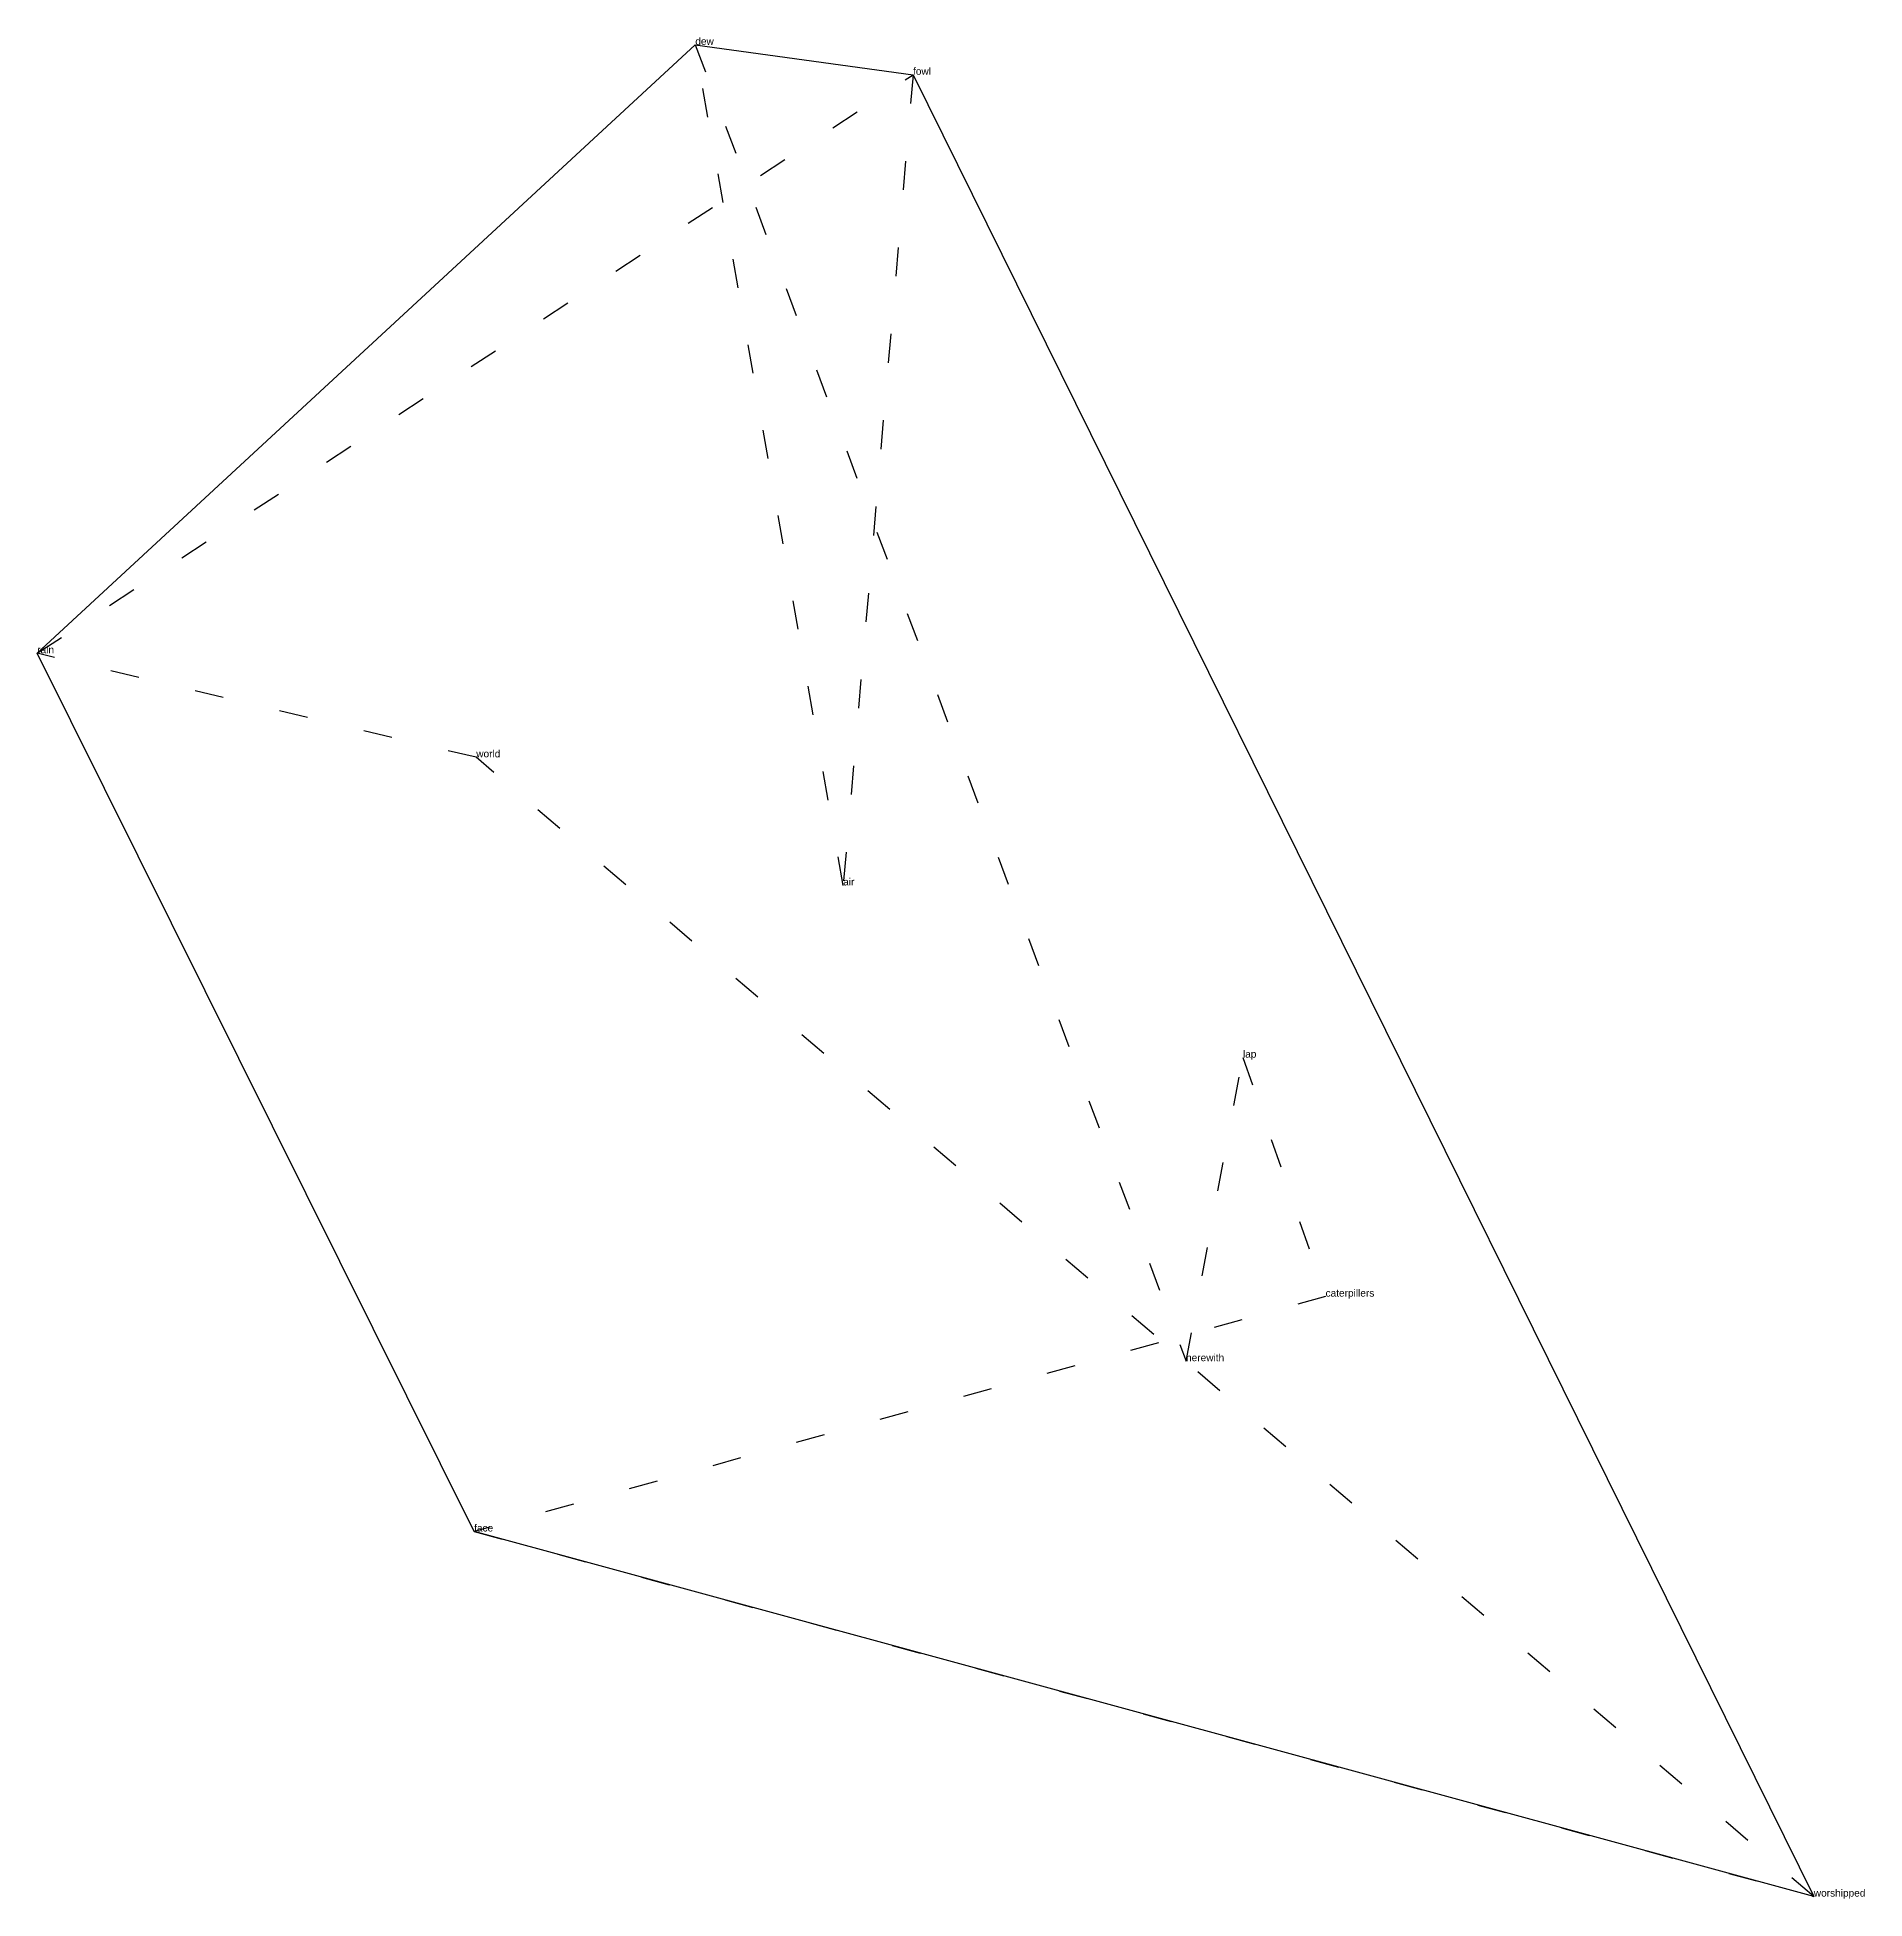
# Model space of a CAD drawing. Extents: x -0.93 to 5.4, y -2.98 to 3.46.
import ezdxf

# ---------------------------------------------------------------- set-up
doc = ezdxf.new("R2010")
doc.units = 0
doc.linetypes.add('DOT', pattern=[0.2, 0, -0.2])
doc.layers.add('TEXT', color=1, linetype='CONTINUOUS')
doc.styles.get("Standard").update_dxf_attribs({"font": 'arial.ttf'})

msp = doc.modelspace()

# ---------------------------------------------------------------- linework, layer by layer
at = {"layer": 'INTERNAL', "linetype": 'DOT'}
msp.add_polyline3d([(2.1017, 3.3279, 0), (1.86, 0.5226, 0), (1.3482, 3.4316, 0), (3.0465, -1.1239, 0), (3.2434, -0.0733, 0), (3.5293, -0.9004, 0), (0.5828, -1.7132, 0), (5.219, -2.9767, 0), (0.5901, 0.9659, 0), (-0.9291, 1.3259, 0), (2.1017, 3.3279, 0)], close=True, dxfattribs=at)
at = {"layer": 'OUTLINE', "linetype": 'CONTINUOUS'}
msp.add_polyline3d([(5.219, -2.9767, 0), (0.5828, -1.7132, 0), (-0.9291, 1.3259, 0), (1.3482, 3.4316, 0), (2.1017, 3.3279, 0), (5.219, -2.9767, 0)], close=True, dxfattribs=at)

# ---------------------------------------------------------------- texts
at = {"layer": 'TEXT'}
for s, p in [('dew', (1.3482, 3.4316)), ('fowl', (2.1017, 3.3279)), ('rain', (-0.9291, 1.3259)), ('world', (0.5901, 0.9659)), ('air', (1.86, 0.5226)), ('lap', (3.2434, -0.0733)), ('caterpillers', (3.5293, -0.9004)), ('herewith', (3.0465, -1.1239)), ('face', (0.5828, -1.7132)), ('worshipped', (5.219, -2.9767))]:
    msp.add_text(s, height=0.025, dxfattribs=at).set_placement(p)

doc.saveas('drawing.dxf')
